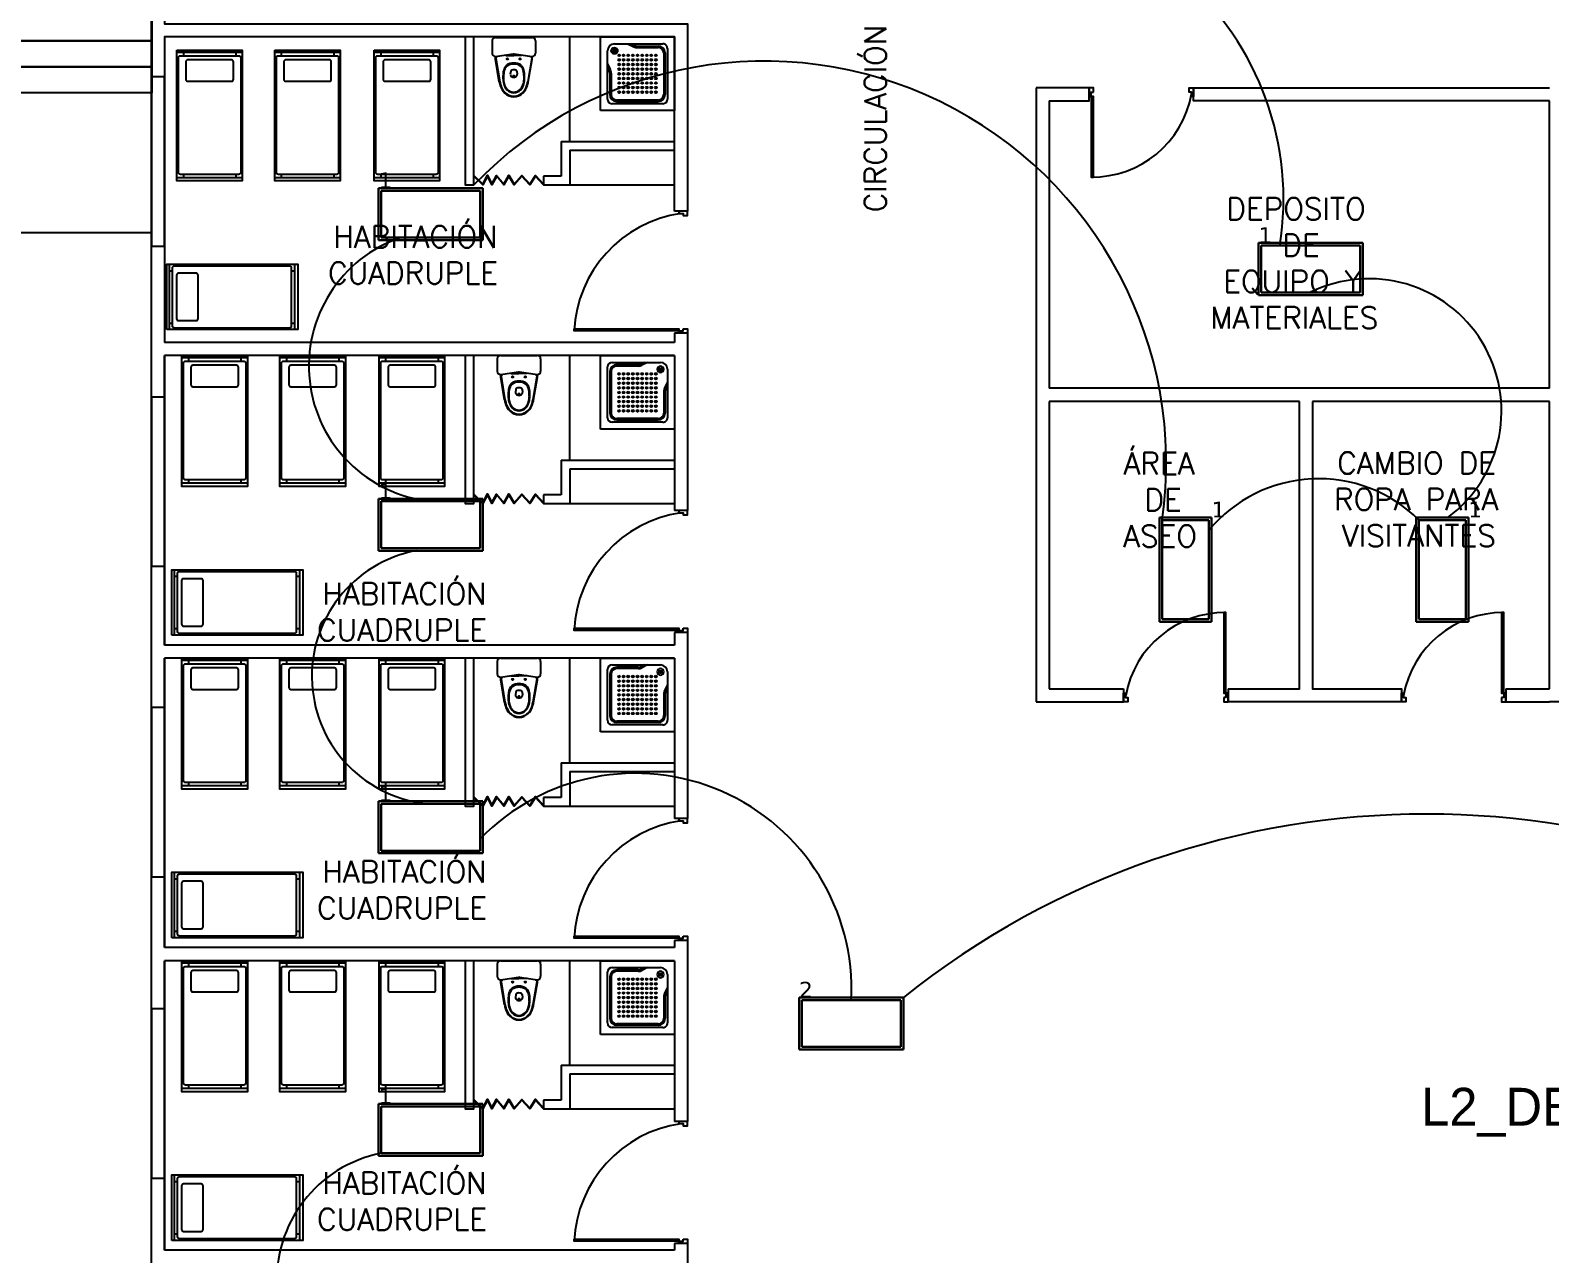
# Model space of a CAD drawing. Header units: metres. Extents: x -24 to 527, y -154 to 95.
# Drawn here: x -1.39 to 16.04, y 31.71 to 45.76 of the extents above; entities that cross this region are included whole.
import ezdxf

# ---------------------------------------------------------------- set-up
doc = ezdxf.new("R2010")
doc.units = ezdxf.units.M
doc.header["$MEASUREMENT"] = 0
for name, color, linetype in [('AN-TEXTO', 3, 'Continuous'), ('AR-ESCALERAS', 1, 'Continuous'), ('AR-MOBILIRIO', 1, 'Continuous'), ('AR-MUROS', 6, 'Continuous'), ('AR-PUERTAS', 2, 'Continuous'), ('AR-VENTANAS', 2, 'Continuous'), ('S.H.', 2, 'Continuous')]:
    doc.layers.add(name, color=color, linetype=linetype)
doc.layers.add('EQUIPO', color=1, linetype='Continuous', lineweight=0)
doc.styles.add('REGULAR-2.5', font='romans.shx', dxfattribs={"height": 2.5})
doc.styles.add('TableTextStyle', font='')
doc.styles.get('TableTextStyle').set_extended_font_data('VERDANA.TTF')

# ---------------------------------------------------------------- blocks, each defined once
blk = doc.blocks.new('AR-PUERTA 1.2')
at = {"layer": 'AR-PUERTAS', "linetype": 'Continuous'}
for points in [[(1.154, 0.058), (1.154, 0.983), (1.129, 0.983), (1.129, 0.058)], [(0.004, 0.058), (0.004, 0.008), (0.029, 0.008), (0.029, -0.042), (-0.021, -0.042), (-0.021, 0.058)], [(1.129, 0.008), (1.129, -0.042), (1.179, -0.042), (1.179, 0.058), (1.154, 0.058), (1.154, 0.008)]]:
    blk.add_lwpolyline(points, close=True, dxfattribs=at)
blk.add_arc((1.141, -0.171), 1.154, 89.3332, 169.7918, dxfattribs=at)
blk = doc.blocks.new('31643339')
at = {"layer": 'AR-MOBILIRIO'}
for p, q in [((0.038, 0.5), (0.038, -0.5)), ((1.95, 0.5), (1.95, -0.5)), ((0.038, 0.4), (0.087, 0.4)), ((1.9, 0.4), (1.95, 0.4)), ((0.038, -0.4), (0.087, -0.4)), ((1.9, -0.4), (1.95, -0.4))]:
    blk.add_line(p, q, dxfattribs=at)
blk.add_lwpolyline([(0, -0.5), (0, 0.5), (2, 0.5), (2, -0.5)], close=True, dxfattribs=at)
for points in [[(1.87, 0.475, -0.414214), (1.9, 0.445), (1.9, -0.445, -0.414214), (1.87, -0.475), (0.117, -0.475, -0.414214), (0.087, -0.445), (0.087, 0.445, -0.414214), (0.117, 0.475)], [(0.15, -0.332, 0.414214), (0.18, -0.362), (0.447, -0.362, 0.414214), (0.477, -0.332), (0.477, 0.333, 0.414214), (0.447, 0.363), (0.18, 0.363, 0.414214), (0.15, 0.333)]]:
    blk.add_lwpolyline(points, format="xyb", close=True, dxfattribs=at)
blk = doc.blocks.new('AR-PUERTA 2')
at = {"layer": 'AR-PUERTAS', "linetype": 'Continuous'}
for points in [[(-1.354, -0.058), (-1.354, -0.008), (-1.329, -0.008), (-1.329, 0.042), (-1.379, 0.042), (-1.379, -0.058)], [(-0.029, -0.008), (-0.029, 0.042), (0.021, 0.042), (0.021, -0.058), (-0.004, -0.058), (-0.004, -0.008)], [(-0.004, -0.058), (-0.004, -1.258), (-0.029, -1.258), (-0.029, -0.058)]]:
    blk.add_lwpolyline(points, close=True, dxfattribs=at)
blk.add_arc((0.061, 0.169), 1.428, 188.1236, 267.3924, dxfattribs=at)
blk = doc.blocks.new('AR-PUERTA ACORDION')
at = {"layer": 'AR-PUERTAS'}
blk.add_lwpolyline([(-0.386, 0.049), (-0.288, -0.046), (-0.235, 0.057), (-0.185, -0.044), (-0.129, 0.054), (-0.046, -0.045), (0.01, 0.056), (0.073, -0.046), (0.158, 0.053), (0.252, -0.046), (0.317, 0.054), (0.41, -0.047), (0.41, -0.054), (0.318, 0.046), (0.253, -0.054), (0.158, 0.046), (0.072, -0.054), (0.01, 0.046), (-0.045, -0.054), (-0.128, 0.046), (-0.185, -0.054), (-0.235, 0.046), (-0.287, -0.054), (-0.39, 0.046)], close=True, dxfattribs=at)
blk = doc.blocks.new('A$C05366594')
at = {"layer": 'AR-MOBILIRIO', "linetype": 'Continuous'}
for p, q in [((0, 0), (0, 0.72)), ((0, 0.72), (0.72, 0.72)), ((0.068, 0.113), (0.068, 0.608)), ((0.113, 0.653), (0.585, 0.653)), ((0.367, 0.63), (0.158, 0.63)), ((0.428, 0.653), (0.397, 0.637)), ((0.72, 0.72), (0.72, 0)), ((0.09, 0.563), (0.09, 0.158)), ((0.653, 0.585), (0.653, 0.113)), ((0.63, 0.367), (0.63, 0.158)), ((0.653, 0.428), (0.637, 0.397)), ((0.72, 0), (0, 0)), ((0.608, 0.068), (0.113, 0.068)), ((0.563, 0.09), (0.158, 0.09))]:
    blk.add_line(p, q, dxfattribs=at)
at = {"layer": 'AR-MOBILIRIO', "color": 250}
for p, q in [((0.367, 0.617), (0.158, 0.617)), ((0.458, 0.653), (0.403, 0.625)), ((0.104, 0.563), (0.104, 0.158)), ((0.653, 0.458), (0.625, 0.403)), ((0.617, 0.367), (0.617, 0.158)), ((0.563, 0.104), (0.158, 0.104))]:
    blk.add_line(p, q, dxfattribs=at)
at = {"layer": 'AR-MOBILIRIO', "linetype": 'Continuous'}
for centre, major_axis, start_param, end_param in [((0.113, 0.608), (0.0318, 0.0318), 0.785398, 2.356194), ((0.158, 0.563), (0.0477, 0.0477), 0.785398, 2.356194), ((0.367, 0.698), (0.0477, 0.0477), 3.926991, 4.390638), ((0.585, 0.585), (0.0477, 0.0477), 5.497787, 7.068583), ((0.698, 0.367), (-0.0477, 0.0477), 0.321751, 0.785398), ((0.158, 0.158), (-0.0477, 0.0477), 0.785398, 2.356194), ((0.158, 0.158), (-0.0477, 0.0477), 0.785398, 2.356194), ((0.563, 0.158), (0.0477, 0.0477), 3.926991, 5.497787), ((0.113, 0.113), (-0.0318, 0.0318), 0.785398, 2.356194), ((0.608, 0.113), (-0.0318, 0.0318), 2.356194, 3.926991)]:
    blk.add_ellipse(centre, major_axis=major_axis, ratio=1, start_param=start_param, end_param=end_param, dxfattribs=at)
at = {"layer": 'AR-MOBILIRIO', "color": 250}
for centre, major_axis, start_param, end_param in [((0.158, 0.563), (-0.0382, 0.0382), -0.785398, 0.785398), ((0.367, 0.698), (0.0573, 0.0573), 3.926991, 4.390638), ((0.585, 0.585), (0.0223, 0.0223), 0.785398, 7.068583), ((0.585, 0.585), (-0.00955, 0.00955), -0.785398, 5.497787), ((0.581, 0.592), (0.00286, 0.00286), 0.785398, 7.068583), ((0.589, 0.592), (0.00286, 0.00286), 0.785398, 7.068583), ((0.18, 0.54), (-0.00636, 0.00636), -0.785398, 5.497787), ((0.18, 0.495), (-0.00636, 0.00636), -0.785398, 5.497787), ((0.18, 0.45), (-0.00636, 0.00636), -0.785398, 5.497787), ((0.225, 0.54), (0.00636, 0.00636), 0.785398, 7.068583), ((0.225, 0.495), (0.00636, 0.00636), 0.785398, 7.068583), ((0.225, 0.45), (0.00636, 0.00636), 0.785398, 7.068583), ((0.27, 0.54), (0.00636, 0.00636), 0.785398, 7.068583), ((0.27, 0.495), (0.00636, 0.00636), 0.785398, 7.068583), ((0.27, 0.45), (0.00636, 0.00636), 0.785398, 7.068583), ((0.315, 0.54), (-0.00636, 0.00636), -0.785398, 5.497787), ((0.315, 0.495), (-0.00636, 0.00636), -0.785398, 5.497787), ((0.315, 0.45), (-0.00636, 0.00636), -0.785398, 5.497787), ((0.36, 0.54), (-0.00636, 0.00636), -0.785398, 5.497787), ((0.36, 0.495), (-0.00636, 0.00636), -0.785398, 5.497787), ((0.36, 0.45), (-0.00636, 0.00636), -0.785398, 5.497787), ((0.405, 0.54), (-0.00636, 0.00636), -0.785398, 5.497787), ((0.405, 0.495), (-0.00636, 0.00636), -0.785398, 5.497787), ((0.405, 0.45), (-0.00636, 0.00636), -0.785398, 5.497787), ((0.45, 0.54), (0.00636, 0.00636), 0.785398, 7.068583), ((0.45, 0.495), (0.00636, 0.00636), 0.785398, 7.068583), ((0.45, 0.45), (0.00636, 0.00636), 0.785398, 7.068583), ((0.495, 0.54), (0.00636, 0.00636), 0.785398, 7.068583), ((0.495, 0.495), (0.00636, 0.00636), 0.785398, 7.068583), ((0.495, 0.45), (0.00636, 0.00636), 0.785398, 7.068583), ((0.54, 0.54), (-0.00636, 0.00636), -0.785398, 5.497787), ((0.54, 0.495), (-0.00636, 0.00636), -0.785398, 5.497787), ((0.54, 0.45), (-0.00636, 0.00636), -0.785398, 5.497787), ((0.576, 0.585), (0.00286, 0.00286), 0.785398, 7.068583), ((0.581, 0.578), (0.00286, 0.00286), 0.785398, 7.068583), ((0.589, 0.578), (0.00286, 0.00286), 0.785398, 7.068583), ((0.594, 0.585), (0.00286, 0.00286), 0.785398, 7.068583), ((0.18, 0.405), (-0.00636, 0.00636), -0.785398, 5.497787), ((0.18, 0.36), (-0.00636, 0.00636), -0.785398, 5.497787), ((0.18, 0.315), (-0.00636, 0.00636), -0.785398, 5.497787), ((0.225, 0.405), (0.00636, 0.00636), 0.785398, 7.068583), ((0.225, 0.36), (0.00636, 0.00636), 0.785398, 7.068583), ((0.225, 0.315), (0.00636, 0.00636), 0.785398, 7.068583), ((0.27, 0.405), (0.00636, 0.00636), 0.785398, 7.068583), ((0.27, 0.36), (0.00636, 0.00636), 0.785398, 7.068583), ((0.27, 0.315), (0.00636, 0.00636), 0.785398, 7.068583), ((0.315, 0.36), (-0.00636, 0.00636), -0.785398, 5.497787), ((0.315, 0.315), (-0.00636, 0.00636), -0.785398, 5.497787), ((0.315, 0.405), (-0.00636, 0.00636), -0.785398, 5.497787), ((0.36, 0.405), (-0.00636, 0.00636), -0.785398, 5.497787), ((0.36, 0.36), (-0.00636, 0.00636), -0.785398, 5.497787), ((0.36, 0.315), (-0.00636, 0.00636), -0.785398, 5.497787), ((0.405, 0.405), (-0.00636, 0.00636), -0.785398, 5.497787), ((0.405, 0.36), (-0.00636, 0.00636), -0.785398, 5.497787), ((0.405, 0.315), (-0.00636, 0.00636), -0.785398, 5.497787), ((0.45, 0.405), (0.00636, 0.00636), 0.785398, 7.068583), ((0.45, 0.36), (0.00636, 0.00636), 0.785398, 7.068583), ((0.45, 0.315), (0.00636, 0.00636), 0.785398, 7.068583), ((0.495, 0.405), (0.00636, 0.00636), 0.785398, 7.068583), ((0.495, 0.36), (0.00636, 0.00636), 0.785398, 7.068583), ((0.495, 0.315), (0.00636, 0.00636), 0.785398, 7.068583), ((0.54, 0.36), (-0.00636, 0.00636), -0.785398, 5.497787), ((0.54, 0.315), (-0.00636, 0.00636), -0.785398, 5.497787), ((0.54, 0.405), (-0.00636, 0.00636), -0.785398, 5.497787), ((0.698, 0.367), (-0.0573, 0.0573), 0.321751, 0.785398), ((0.158, 0.158), (-0.0382, 0.0382), 0.785398, 2.356194), ((0.158, 0.158), (0.0382, 0.0382), 2.356194, 3.926991), ((0.18, 0.27), (-0.00636, 0.00636), -0.785398, 5.497787), ((0.18, 0.225), (-0.00636, 0.00636), -0.785398, 5.497787), ((0.18, 0.18), (-0.00636, 0.00636), -0.785398, 5.497787), ((0.225, 0.27), (0.00636, 0.00636), 0.785398, 7.068583), ((0.225, 0.225), (0.00636, 0.00636), 0.785398, 7.068583), ((0.225, 0.18), (0.00636, 0.00636), 0.785398, 7.068583), ((0.27, 0.27), (0.00636, 0.00636), 0.785398, 7.068583), ((0.27, 0.225), (0.00636, 0.00636), 0.785398, 7.068583), ((0.27, 0.18), (0.00636, 0.00636), 0.785398, 7.068583), ((0.315, 0.27), (-0.00636, 0.00636), -0.785398, 5.497787), ((0.315, 0.225), (-0.00636, 0.00636), -0.785398, 5.497787), ((0.315, 0.18), (-0.00636, 0.00636), -0.785398, 5.497787), ((0.36, 0.27), (-0.00636, 0.00636), -0.785398, 5.497787), ((0.36, 0.225), (-0.00636, 0.00636), -0.785398, 5.497787), ((0.36, 0.18), (-0.00636, 0.00636), -0.785398, 5.497787), ((0.405, 0.27), (-0.00636, 0.00636), -0.785398, 5.497787), ((0.405, 0.225), (-0.00636, 0.00636), -0.785398, 5.497787), ((0.405, 0.18), (-0.00636, 0.00636), -0.785398, 5.497787), ((0.45, 0.27), (0.00636, 0.00636), 0.785398, 7.068583), ((0.45, 0.225), (0.00636, 0.00636), 0.785398, 7.068583), ((0.45, 0.18), (0.00636, 0.00636), 0.785398, 7.068583), ((0.495, 0.27), (0.00636, 0.00636), 0.785398, 7.068583), ((0.495, 0.225), (0.00636, 0.00636), 0.785398, 7.068583), ((0.495, 0.18), (0.00636, 0.00636), 0.785398, 7.068583), ((0.54, 0.27), (-0.00636, 0.00636), -0.785398, 5.497787), ((0.54, 0.225), (-0.00636, 0.00636), -0.785398, 5.497787), ((0.54, 0.18), (-0.00636, 0.00636), -0.785398, 5.497787), ((0.563, 0.158), (0.0382, 0.0382), 3.926991, 5.497787)]:
    blk.add_ellipse(centre, major_axis=major_axis, ratio=1, start_param=start_param, end_param=end_param, dxfattribs=at)
blk = doc.blocks.new('1p-toppiece')
at = {"layer": 'AR-MOBILIRIO'}
for p, q in [((-0.532, 0.174), (-0.265, 0.22)), ((-0.232, 0.219), (-0.531, 0.169)), ((-0.232, 0.22), (-0.232, 0.195)), ((-0.205, 0.008), (-0.232, 0.195)), ((-0.047, 0.26), (-0.192, 0.26)), ((-0.007, 0.22), (-0.007, -0.214)), ((-0.485, 0.003), (-0.485, 0.003)), ((-0.485, 0.003), (-0.485, 0.003)), ((-0.485, 0.003), (-0.485, 0.003)), ((-0.485, 0.003), (-0.485, 0.003)), ((-0.485, 0.003), (-0.485, 0.003)), ((-0.485, 0.003), (-0.485, 0.003)), ((-0.485, 0.003), (-0.485, 0.003)), ((-0.485, 0.003), (-0.485, 0.003)), ((-0.406, 0.039), (-0.443, 0.044)), ((-0.218, 0.098), (-0.218, 0.003)), ((-0.218, -0.093), (-0.218, 0.003)), ((-0.532, -0.169), (-0.265, -0.215)), ((-0.232, -0.214), (-0.531, -0.163)), ((-0.406, -0.034), (-0.443, -0.039)), ((-0.232, -0.189), (-0.205, -0.003)), ((-0.232, -0.189), (-0.232, -0.214)), ((-0.047, -0.254), (-0.192, -0.254))]:
    blk.add_line(p, q, dxfattribs=at)
blk.add_lwpolyline([(-0.467, -0.009, 0.139005), (-0.464, -0.009, 0.107089), (-0.461, -0.006, 0.080212), (-0.46, -0.002, 0.06796), (-0.459, 0.003, 0.06796), (-0.46, 0.007, 0.080212), (-0.461, 0.011, 0.107089), (-0.464, 0.014, 0.139005), (-0.467, 0.015, 0.139005), (-0.47, 0.014, 0.107089), (-0.473, 0.011, 0.080212), (-0.474, 0.007, 0.06796), (-0.475, 0.003, 0.06796), (-0.474, -0.002, 0.080212), (-0.473, -0.006, 0.107089), (-0.47, -0.009, 0.139005)], format="xyb", close=True, dxfattribs=at)
for centre in [(-0.26, 0.078), (-0.26, -0.072)]:
    blk.add_circle(centre, 0.008, dxfattribs=at)
for centre, radius, start, end in [((-0.24, 0.073), 0.15, 87.0389, 99.7929), ((-0.192, 0.22), 0.04, 90, 180), ((-0.047, 0.22), 0.04, 0, 90), ((-0.545, -0.004), 0.165, 137.5273, 177.8064), ((-0.545, 0.009), 0.165, 182.1936, 222.4727), ((-0.545, -0.004), 0.159, 137.1746, 177.7477), ((-0.545, 0.009), 0.159, 182.2523, 222.8254), ((-0.518, -0.034), 0.206, 106.927, 136.493), ((-0.541, -0.003), 0.122, 134.1142, 177.24), ((-0.541, 0.008), 0.122, 182.76, 225.8858), ((-0.518, -0.034), 0.2, 106.5054, 136.1127), ((-0.541, -0.003), 0.115, 133.4423, 177.1285), ((-0.541, 0.008), 0.115, 182.8715, 226.5577), ((-0.519, -0.031), 0.157, 102.7254, 132.8308), ((-0.52, -0.03), 0.15, 101.8667, 132.1155), ((-0.482, -0.117), 0.296, 99.7929, 108.8085), ((-0.482, -0.12), 0.292, 99.5848, 108.4322), ((-0.482, -0.148), 0.279, 90.6669, 104.9929), ((-0.482, -0.156), 0.281, 90.6819, 104.1933), ((-0.474, -0.297), 0.428, 81.7587, 91.4179), ((-0.488, -0.362), 0.487, 81.705, 89.6761), ((-0.434, 0.003), 0.0456, 126.1832, 180), ((-0.434, 0.003), 0.0456, 180, 233.8168), ((-0.447, 0.019), 0.025, 82.2348, 126.1832), ((-0.434, -0.002), 0.123, 44.007, 82.2929), ((-0.431, -0.004), 0.132, 44.3018, 82.295), ((-0.408, 0.024), 0.015, 13.7696, 82.2348), ((-0.495, 0.003), 0.105, 0, 13.7696), ((-0.495, 0.003), 0.105, 346.2304, 0), ((-0.46, 0.006), 0.138, 358.6352, 34.0042), ((-0.46, -0.001), 0.138, 325.9958, 1.3648), ((-0.441, 0.008), 0.132, 357.4666, 37.446), ((-0.441, -0.003), 0.132, 322.554, 2.5334), ((-0.244, 0.003), 0.04, 351.6776, 8.3142), ((-0.518, 0.039), 0.206, 223.507, 253.073), ((-0.518, 0.039), 0.2, 223.8873, 253.4946), ((-0.519, 0.036), 0.157, 227.1692, 257.2746), ((-0.52, 0.036), 0.15, 227.8845, 258.1333), ((-0.482, 0.122), 0.296, 251.1915, 260.2071), ((-0.482, 0.125), 0.292, 251.5678, 260.4152), ((-0.482, 0.153), 0.279, 255.0071, 269.3331), ((-0.482, 0.161), 0.281, 255.8067, 269.3181), ((-0.488, 0.368), 0.487, 270.3239, 278.295), ((-0.474, 0.302), 0.428, 268.5821, 278.2413), ((-0.447, -0.014), 0.025, 233.8168, 277.7652), ((-0.434, 0.007), 0.123, 277.7071, 315.993), ((-0.431, 0.009), 0.132, 277.705, 315.6982), ((-0.408, -0.019), 0.015, 277.7652, 346.2304), ((-0.24, -0.067), 0.15, 260.2071, 272.966), ((-0.192, -0.214), 0.04, 180, 270), ((-0.047, -0.214), 0.04, 270, 360)]:
    blk.add_arc(centre, radius, start, end, dxfattribs=at)
blk = doc.blocks.new('AR-ESCALERAS 1 PISO')
at = {"layer": 'AR-ESCALERAS'}
blk.add_lwpolyline([(-2.25, 0.8), (-3.85, 0.8), (-3.85, -0.8), (-2.25, -0.8), (-2.25, 0.8)], dxfattribs=at)
for points in [[(-2.25, 0.8), (-1.95, 0.8), (-1.95, -0.8), (-2.25, -0.8)], [(-1.95, 0.8), (-1.65, 0.8), (-1.65, -0.8), (-1.95, -0.8)], [(-1.65, 0.8), (-1.35, 0.8), (-1.35, -0.8), (-1.65, -0.8)], [(-1.35, 0.8), (-1.05, 0.8), (-1.05, -0.8), (-1.35, -0.8)], [(-1.05, 0.8), (-0.75, 0.8), (-0.75, -0.8), (-1.05, -0.8)], [(-0.75, 0.8), (-0.45, 0.8), (-0.45, -0.8), (-0.75, -0.8)], [(-0.45, 0.8), (-0.15, 0.8), (-0.15, -0.8), (-0.45, -0.8)], [(-0.15, 0.8), (0.15, 0.8), (0.15, -0.8), (-0.15, -0.8)], [(-2.25, -0.8), (-2.25, -1.1), (-3.85, -1.1), (-3.85, -0.8)], [(-0.15, -0.8), (-0.45, -0.8), (-0.45, -0.8), (-0.15, -0.8)], [(-2.25, -1.1), (-2.25, -1.4), (-3.85, -1.4), (-3.85, -1.1)], [(-2.25, -1.4), (-2.25, -1.7), (-3.85, -1.7), (-3.85, -1.4)], [(-2.25, -1.7), (-2.25, -2), (-3.85, -2), (-3.85, -1.7)], [(-2.25, -2), (-2.25, -2.3), (-3.85, -2.3), (-3.85, -2)]]:
    blk.add_lwpolyline(points, close=True, dxfattribs=at)
blk = doc.blocks.new('AR-ESCALERA DE EMERGENCIA')
at = {"layer": 'AR-ESCALERAS'}
for points in [[(3.2, 6.3), (4.797, 6.3), (4.797, 6.9), (4.797, 7.9), (3.2, 7.9)], [(0.8, 4.8), (-0.8, 4.8), (-0.8, 3.2), (0.8, 3.2), (0.8, 4.8)], [(4.8, 4.8), (3.2, 4.8), (3.2, 3.2), (4.8, 3.2), (4.8, 4.8)], [(0.8, 0.8), (-0.8, 0.8), (-0.8, -0.8), (0.8, -0.8), (0.8, 0.8)], [(4.8, 0.8), (3.2, 0.8), (3.2, -0.8), (4.8, -0.8), (4.8, 0.8)]]:
    blk.add_lwpolyline(points, dxfattribs=at)
for points in [[(0.8, 4.8), (1.1, 4.8), (1.1, 3.2), (0.8, 3.2)], [(1.1, 4.8), (1.4, 4.8), (1.4, 3.2), (1.1, 3.2)], [(1.4, 4.8), (1.7, 4.8), (1.7, 3.2), (1.4, 3.2)], [(1.7, 4.8), (2, 4.8), (2, 3.2), (1.7, 3.2)], [(2, 4.8), (2.3, 4.8), (2.3, 3.2), (2, 3.2)], [(2.3, 4.8), (2.6, 4.8), (2.6, 3.2), (2.3, 3.2)], [(2.6, 4.8), (2.9, 4.8), (2.9, 3.2), (2.6, 3.2)], [(2.9, 4.8), (3.2, 4.8), (3.2, 3.2), (2.9, 3.2)], [(2.9, 3.2), (2.6, 3.2), (2.6, 3.2), (2.9, 3.2)], [(4.8, 3.2), (4.8, 2.9), (3.2, 2.9), (3.2, 3.2)], [(4.8, 2.9), (4.8, 2.6), (3.2, 2.6), (3.2, 2.9)], [(4.8, 2.6), (4.8, 2.3), (3.2, 2.3), (3.2, 2.6)], [(4.8, 2.3), (4.8, 2), (3.2, 2), (3.2, 2.3)], [(4.8, 2), (4.8, 1.7), (3.2, 1.7), (3.2, 2)], [(4.8, 1.7), (4.8, 1.4), (3.2, 1.4), (3.2, 1.7)], [(4.8, 1.4), (4.8, 1.1), (3.2, 1.1), (3.2, 1.4)], [(4.8, 1.1), (4.8, 0.8), (3.2, 0.8), (3.2, 1.1)], [(0.8, 0.8), (1.1, 0.8), (1.1, -0.8), (0.8, -0.8)], [(1.1, 0.8), (1.4, 0.8), (1.4, -0.8), (1.1, -0.8)], [(1.4, 0.8), (1.7, 0.8), (1.7, -0.8), (1.4, -0.8)], [(1.7, 0.8), (2, 0.8), (2, -0.8), (1.7, -0.8)], [(2, 0.8), (2.3, 0.8), (2.3, -0.8), (2, -0.8)], [(2.3, 0.8), (2.6, 0.8), (2.6, -0.8), (2.3, -0.8)], [(2.6, 0.8), (2.9, 0.8), (2.9, -0.8), (2.6, -0.8)], [(2.9, 0.8), (3.2, 0.8), (3.2, -0.8), (2.9, -0.8)], [(0.8, -0.8), (0.8, -1.1), (-0.8, -1.1), (-0.8, -0.8)], [(2.9, -0.8), (2.6, -0.8), (2.6, -0.8), (2.9, -0.8)], [(0.8, -1.1), (0.8, -1.4), (-0.8, -1.4), (-0.8, -1.1)], [(0.8, -1.4), (0.8, -1.7), (-0.8, -1.7), (-0.8, -1.4)], [(0.8, -1.7), (0.8, -2), (-0.8, -2), (-0.8, -1.7)], [(0.8, -2), (0.8, -2.3), (-0.8, -2.3), (-0.8, -2)], [(0.8, -2.3), (0.8, -2.6), (-0.8, -2.6), (-0.8, -2.3)], [(0.8, -2.6), (0.8, -2.9), (-0.8, -2.9), (-0.8, -2.6)]]:
    blk.add_lwpolyline(points, close=True, dxfattribs=at)
at = {"layer": 'AR-MUROS'}
blk.add_blockref('AR-ESCALERAS 1 PISO', (3.05, 7.1), dxfattribs=at)

msp = doc.modelspace()

# ---------------------------------------------------------------- linework, layer by layer
at = {"layer": 'AR-MUROS'}
for p, q in [((10.15, 45.097), (10.15, 38.047)), ((10.3, 44.947), (10.3, 41.647)), ((4.7, 44.48), (6, 44.48)), ((0.15, 44.337), (0.15, 42.174)), ((4.8, 44.38), (6, 44.38)), ((4.7, 44.081), (4.5, 44.081)), ((4.5, 44.081), (4.5, 43.981)), ((4.5, 43.981), (4.8, 43.981)), ((4.8, 43.981), (6, 43.981)), ((6, 42.28), (6, 42.174)), ((6.15, 42.28), (6.15, 42.024)), ((6, 42.174), (0.15, 42.174)), ((6, 42.024), (0.15, 42.024)), ((6, 42.024), (6, 40.244)), ((6.15, 42.024), (6.15, 40.244)), ((10.3, 41.497), (10.3, 38.197)), ((4.7, 40.824), (6, 40.824)), ((4.8, 40.724), (6, 40.724)), ((4.7, 40.425), (4.5, 40.425)), ((4.5, 40.425), (4.5, 40.325)), ((4.5, 40.325), (4.8, 40.325)), ((4.8, 40.325), (6, 40.325)), ((6, 38.7), (0.15, 38.7)), ((6, 38.844), (6, 38.7)), ((6.15, 38.844), (6.15, 38.55)), ((6, 38.55), (0.15, 38.55)), ((6, 38.55), (6, 36.709)), ((6.15, 38.55), (6.15, 36.709)), ((4.7, 37.35), (6, 37.35)), ((4.8, 37.25), (6, 37.25)), ((4.7, 36.951), (4.5, 36.951)), ((4.5, 36.951), (4.5, 36.851)), ((4.5, 36.851), (4.8, 36.851)), ((4.8, 36.851), (6, 36.851)), ((6, 35.227), (0.15, 35.227)), ((6, 35.309), (6, 35.227)), ((6.15, 35.309), (6.15, 35.077)), ((6, 35.077), (0.15, 35.077)), ((6, 35.077), (6, 33.232)), ((6.15, 35.077), (6.15, 33.232)), ((4.7, 33.877), (6, 33.877)), ((4.8, 33.777), (6, 33.777)), ((4.7, 33.478), (4.5, 33.478)), ((4.5, 33.478), (4.5, 33.378)), ((4.5, 33.378), (4.8, 33.378)), ((4.8, 33.378), (6, 33.378)), ((6, 31.754), (0.15, 31.754)), ((6, 31.832), (6, 31.754)), ((6.15, 31.832), (6.15, 31.604))]:
    msp.add_line(p, q, dxfattribs=at)
for points in [[(0.15, 46.087), (0.15, 45.83), (6.15, 45.83), (6.15, 45.68), (6.15, 43.68)], [(0.15, 16.5), (0.15, 17.711), (0.15, 16.5), (0, 16.5), (0, 45.937)], [(6, 43.68), (6, 45.68), (0.15, 45.68), (0.15, 42.174)], [(3.6, 45.68), (3.6, 43.981), (3.7, 43.981), (3.7, 45.68)], [(4.8, 44.48), (4.8, 45.68)], [(10.3, 44.947), (10.758, 44.947), (10.758, 45.097), (10.15, 45.097)], [(16.042, 44.947), (11.958, 44.947), (11.958, 45.097), (16.042, 45.097)], [(16.042, 41.647), (16.042, 44.947)], [(4.7, 44.48), (4.7, 44.081)], [(4.8, 44.38), (4.8, 43.981)], [(6.15, 43.68), (6, 43.68)], [(6.15, 42.28), (6, 42.28)], [(0.15, 38.7), (0.15, 42.024)], [(0.15, 42.024), (0.15, 38.7)], [(3.6, 42.024), (3.6, 40.325), (3.7, 40.325), (3.7, 42.024)], [(4.8, 40.824), (4.8, 42.024)], [(16.042, 41.647), (10.3, 41.647)], [(13.171, 41.497), (10.3, 41.497)], [(12.353, 38.197), (13.171, 38.197), (13.171, 41.497)], [(13.321, 41.497), (13.321, 38.197), (14.341, 38.197), (14.341, 38.047), (12.353, 38.047)], [(16.042, 41.497), (13.321, 41.497)], [(16.042, 38.197), (16.042, 41.497)], [(4.7, 40.824), (4.7, 40.425)], [(4.8, 40.724), (4.8, 40.325)], [(6.15, 40.244), (6, 40.244)], [(6.15, 38.844), (6, 38.844)], [(0.15, 35.227), (0.15, 38.55)], [(0.15, 38.55), (0.15, 35.227)], [(3.6, 38.55), (3.6, 36.851), (3.7, 36.851), (3.7, 38.55)], [(4.8, 37.35), (4.8, 38.55)], [(10.3, 38.197), (11.153, 38.197)], [(11.153, 38.197), (11.153, 38.047)], [(12.353, 38.197), (12.353, 38.047)], [(15.541, 38.197), (16.042, 38.197)], [(15.541, 38.197), (15.541, 38.047), (16.042, 38.047)], [(10.15, 38.047), (11.153, 38.047)], [(19.426, 38.047), (16.042, 38.047)], [(4.7, 37.35), (4.7, 36.951)], [(4.8, 37.25), (4.8, 36.851)], [(6.15, 36.709), (6, 36.709)], [(6.15, 35.309), (6, 35.309)], [(0.15, 31.754), (0.15, 35.077)], [(0.15, 35.077), (0.15, 31.754)], [(3.6, 35.077), (3.6, 33.378), (3.7, 33.378), (3.7, 35.077)], [(4.8, 33.877), (4.8, 35.077)], [(4.7, 33.877), (4.7, 33.478)], [(4.8, 33.777), (4.8, 33.378)], [(6.15, 33.232), (6, 33.232)], [(6.15, 31.832), (6, 31.832)]]:
    msp.add_lwpolyline(points, dxfattribs=at)
at = {"layer": 'AR-PUERTAS'}
msp.add_circle((16.426, 29.146), 40.081, dxfattribs=at)
for centre, radius, start, end in [((9.606, 43.816), 3.383, 350.9754, 106.7993), ((7.031, 40.79), 4.613, 351.8429, 136.2212), ((3.365, 41.902), 1.559, 108.7273, 264.0828), ((13.971, 41.386), 1.519, 306.5192, 116.1948), ((13.392, 38.973), 1.636, 45.2918, 140.2847), ((3.309, 38.341), 1.468, 100.658, 265.9242), ((5.552, 34.747), 2.481, 357.1811, 135.7927), ((14.629, 27.154), 9.606, 51.3346, 128.6654), ((2.921, 31.411), 1.483, 101.0543, 266.878)]:
    msp.add_arc(centre, radius, start, end, dxfattribs=at)
at = {"layer": 'AR-VENTANAS'}
for points in [[(0.15, 45.221), (0, 45.221), (0, 43.278), (0.15, 43.278)], [(0.15, 41.547), (0, 41.547), (0, 39.604), (0.15, 39.604)], [(0.15, 37.983), (0, 37.983), (0, 36.041), (0.15, 36.041)], [(0.15, 34.524), (0, 34.524), (0, 32.581), (0.15, 32.581)]]:
    msp.add_lwpolyline(points, close=True, dxfattribs=at)
at = {"layer": 'Defpoints'}
for points in [[(3.803, 43.945, 0), (2.606, 43.945, 0)], [(2.606, 43.945, 0), (2.606, 43.945, 0)], [(2.606, 43.945, 0), (3.803, 43.945, 0)], [(2.606, 43.945, 0), (2.606, 43.348, 0)], [(2.606, 43.348, 0), (2.606, 43.945, 0)], [(2.606, 43.945, 0), (2.606, 43.945, 0)], [(2.606, 43.348, 0), (2.606, 43.945, 0)], [(2.606, 43.945, 0), (3.803, 43.945, 0)], [(2.606, 43.945, 0), (2.606, 43.348, 0)], [(3.803, 43.945, 0), (2.606, 43.945, 0)], [(3.803, 43.945, 0), (3.803, 43.945, 0)], [(3.803, 43.348, 0), (3.803, 43.945, 0)], [(3.803, 43.945, 0), (3.803, 43.945, 0)], [(3.803, 43.945, 0), (3.803, 43.348, 0)], [(3.803, 43.945, 0), (3.803, 43.348, 0)], [(3.803, 43.348, 0), (3.803, 43.945, 0)], [(3.773, 43.915, 0), (2.636, 43.915, 0)], [(2.636, 43.915, 0), (2.636, 43.378, 0)], [(2.636, 43.915, 0), (3.773, 43.915, 0)], [(2.636, 43.378, 0), (2.636, 43.915, 0)], [(3.773, 43.378, 0), (3.773, 43.915, 0)], [(3.773, 43.915, 0), (3.773, 43.378, 0)], [(2.606, 43.348, 0), (2.606, 43.348, 0)], [(2.606, 43.348, 0), (3.803, 43.348, 0)], [(3.803, 43.348, 0), (2.606, 43.348, 0)], [(2.606, 43.348, 0), (2.606, 43.348, 0)], [(3.803, 43.348, 0), (2.606, 43.348, 0)], [(2.606, 43.348, 0), (3.803, 43.348, 0)], [(2.636, 43.378, 0), (3.773, 43.378, 0)], [(3.773, 43.378, 0), (2.636, 43.378, 0)], [(3.803, 43.348, 0), (3.803, 43.348, 0)], [(3.803, 43.348, 0), (3.803, 43.348, 0)], [(13.899, 43.315, 0), (12.702, 43.315, 0)], [(12.702, 43.315, 0), (12.702, 43.315, 0)], [(12.702, 43.315, 0), (13.899, 43.315, 0)], [(12.702, 43.315, 0), (12.702, 42.718, 0)], [(12.702, 42.718, 0), (12.702, 43.315, 0)], [(12.702, 43.315, 0), (12.702, 43.315, 0)], [(12.702, 42.718, 0), (12.702, 43.315, 0)], [(12.702, 43.315, 0), (13.899, 43.315, 0)], [(12.702, 43.315, 0), (12.702, 42.718, 0)], [(13.899, 43.315, 0), (12.702, 43.315, 0)], [(13.869, 43.285, 0), (12.732, 43.285, 0)], [(12.732, 43.285, 0), (12.732, 42.748, 0)], [(12.732, 43.285, 0), (13.869, 43.285, 0)], [(12.732, 42.748, 0), (12.732, 43.285, 0)], [(13.869, 42.748, 0), (13.869, 43.285, 0)], [(13.869, 43.285, 0), (13.869, 42.748, 0)], [(13.899, 43.315, 0), (13.899, 43.315, 0)], [(13.899, 42.718, 0), (13.899, 43.315, 0)], [(13.899, 43.315, 0), (13.899, 43.315, 0)], [(13.899, 43.315, 0), (13.899, 42.718, 0)], [(13.899, 43.315, 0), (13.899, 42.718, 0)], [(13.899, 42.718, 0), (13.899, 43.315, 0)], [(12.702, 42.718, 0), (12.702, 42.718, 0)], [(12.702, 42.718, 0), (13.899, 42.718, 0)], [(13.899, 42.718, 0), (12.702, 42.718, 0)], [(12.702, 42.718, 0), (12.702, 42.718, 0)], [(13.899, 42.718, 0), (12.702, 42.718, 0)], [(12.702, 42.718, 0), (13.899, 42.718, 0)], [(12.732, 42.748, 0), (13.869, 42.748, 0)], [(13.869, 42.748, 0), (12.732, 42.748, 0)], [(13.899, 42.718, 0), (13.899, 42.718, 0)], [(13.899, 42.718, 0), (13.899, 42.718, 0)], [(3.803, 40.38, 0), (2.606, 40.38, 0)], [(2.606, 40.38, 0), (2.606, 40.38, 0)], [(2.606, 40.38, 0), (3.803, 40.38, 0)], [(2.606, 40.38, 0), (2.606, 39.783, 0)], [(2.606, 39.783, 0), (2.606, 40.38, 0)], [(2.606, 40.38, 0), (2.606, 40.38, 0)], [(2.606, 39.783, 0), (2.606, 40.38, 0)], [(2.606, 40.38, 0), (3.803, 40.38, 0)], [(2.606, 40.38, 0), (2.606, 39.783, 0)], [(3.803, 40.38, 0), (2.606, 40.38, 0)], [(3.773, 40.35, 0), (2.636, 40.35, 0)], [(2.636, 40.35, 0), (2.636, 39.813, 0)], [(2.636, 40.35, 0), (3.773, 40.35, 0)], [(2.636, 39.813, 0), (2.636, 40.35, 0)], [(3.773, 39.813, 0), (3.773, 40.35, 0)], [(3.773, 40.35, 0), (3.773, 39.813, 0)], [(3.803, 40.38, 0), (3.803, 40.38, 0)], [(3.803, 39.783, 0), (3.803, 40.38, 0)], [(3.803, 40.38, 0), (3.803, 40.38, 0)], [(3.803, 40.38, 0), (3.803, 39.783, 0)], [(3.803, 40.38, 0), (3.803, 39.783, 0)], [(3.803, 39.783, 0), (3.803, 40.38, 0)], [(12.164, 40.165, 0), (11.567, 40.165, 0)], [(11.567, 40.165, 0), (11.567, 40.165, 0)], [(11.567, 40.165, 0), (12.164, 40.165, 0)], [(11.567, 40.165, 0), (11.567, 38.968, 0)], [(11.567, 38.968, 0), (11.567, 40.165, 0)], [(11.567, 40.165, 0), (11.567, 40.165, 0)], [(11.567, 38.968, 0), (11.567, 40.165, 0)], [(11.567, 40.165, 0), (12.164, 40.165, 0)], [(12.164, 40.165, 0), (11.567, 40.165, 0)], [(11.567, 40.165, 0), (11.567, 38.968, 0)], [(12.134, 40.135, 0), (11.597, 40.135, 0)], [(11.597, 40.135, 0), (11.597, 38.998, 0)], [(11.597, 38.998, 0), (11.597, 40.135, 0)], [(11.597, 40.135, 0), (12.134, 40.135, 0)], [(12.134, 38.998, 0), (12.134, 40.135, 0)], [(12.134, 40.135, 0), (12.134, 38.998, 0)], [(12.164, 38.968, 0), (12.164, 40.165, 0)], [(12.164, 40.165, 0), (12.164, 40.165, 0)], [(12.164, 40.165, 0), (12.164, 38.968, 0)], [(12.164, 40.165, 0), (12.164, 40.165, 0)], [(12.164, 40.165, 0), (12.164, 38.968, 0)], [(12.164, 38.968, 0), (12.164, 40.165, 0)], [(15.11, 40.165, 0), (14.513, 40.165, 0)], [(14.513, 40.165, 0), (14.513, 40.165, 0)], [(14.513, 40.165, 0), (15.11, 40.165, 0)], [(14.513, 40.165, 0), (14.513, 38.968, 0)], [(14.513, 38.968, 0), (14.513, 40.165, 0)], [(14.513, 40.165, 0), (14.513, 40.165, 0)], [(14.513, 38.968, 0), (14.513, 40.165, 0)], [(14.513, 40.165, 0), (15.11, 40.165, 0)], [(15.11, 40.165, 0), (14.513, 40.165, 0)], [(14.513, 40.165, 0), (14.513, 38.968, 0)], [(15.08, 40.135, 0), (14.543, 40.135, 0)], [(14.543, 40.135, 0), (14.543, 38.998, 0)], [(14.543, 38.998, 0), (14.543, 40.135, 0)], [(14.543, 40.135, 0), (15.08, 40.135, 0)], [(15.08, 38.998, 0), (15.08, 40.135, 0)], [(15.08, 40.135, 0), (15.08, 38.998, 0)], [(15.11, 38.968, 0), (15.11, 40.165, 0)], [(15.11, 40.165, 0), (15.11, 40.165, 0)], [(15.11, 40.165, 0), (15.11, 38.968, 0)], [(15.11, 40.165, 0), (15.11, 40.165, 0)], [(15.11, 40.165, 0), (15.11, 38.968, 0)], [(15.11, 38.968, 0), (15.11, 40.165, 0)], [(2.606, 39.783, 0), (2.606, 39.783, 0)], [(2.606, 39.783, 0), (3.803, 39.783, 0)], [(3.803, 39.783, 0), (2.606, 39.783, 0)], [(2.606, 39.783, 0), (2.606, 39.783, 0)], [(3.803, 39.783, 0), (2.606, 39.783, 0)], [(2.606, 39.783, 0), (3.803, 39.783, 0)], [(2.636, 39.813, 0), (3.773, 39.813, 0)], [(3.773, 39.813, 0), (2.636, 39.813, 0)], [(3.803, 39.783, 0), (3.803, 39.783, 0)], [(3.803, 39.783, 0), (3.803, 39.783, 0)], [(11.567, 38.968, 0), (11.567, 38.968, 0)], [(11.567, 38.968, 0), (12.164, 38.968, 0)], [(12.164, 38.968, 0), (11.567, 38.968, 0)], [(11.567, 38.968, 0), (11.567, 38.968, 0)], [(12.164, 38.968, 0), (11.567, 38.968, 0)], [(11.567, 38.968, 0), (12.164, 38.968, 0)], [(11.597, 38.998, 0), (12.134, 38.998, 0)], [(12.134, 38.998, 0), (11.597, 38.998, 0)], [(12.164, 38.968, 0), (12.164, 38.968, 0)], [(12.164, 38.968, 0), (12.164, 38.968, 0)], [(14.513, 38.968, 0), (14.513, 38.968, 0)], [(14.513, 38.968, 0), (15.11, 38.968, 0)], [(15.11, 38.968, 0), (14.513, 38.968, 0)], [(14.513, 38.968, 0), (14.513, 38.968, 0)], [(15.11, 38.968, 0), (14.513, 38.968, 0)], [(14.513, 38.968, 0), (15.11, 38.968, 0)], [(14.543, 38.998, 0), (15.08, 38.998, 0)], [(15.08, 38.998, 0), (14.543, 38.998, 0)], [(15.11, 38.968, 0), (15.11, 38.968, 0)], [(15.11, 38.968, 0), (15.11, 38.968, 0)], [(3.803, 36.907, 0), (2.606, 36.907, 0)], [(2.606, 36.907, 0), (2.606, 36.907, 0)], [(2.606, 36.907, 0), (3.803, 36.907, 0)], [(2.606, 36.907, 0), (2.606, 36.31, 0)], [(2.606, 36.31, 0), (2.606, 36.907, 0)], [(2.606, 36.907, 0), (2.606, 36.907, 0)], [(2.606, 36.31, 0), (2.606, 36.907, 0)], [(2.606, 36.907, 0), (3.803, 36.907, 0)], [(2.606, 36.907, 0), (2.606, 36.31, 0)], [(3.803, 36.907, 0), (2.606, 36.907, 0)], [(3.773, 36.877, 0), (2.636, 36.877, 0)], [(2.636, 36.877, 0), (2.636, 36.34, 0)], [(2.636, 36.877, 0), (3.773, 36.877, 0)], [(2.636, 36.34, 0), (2.636, 36.877, 0)], [(3.773, 36.34, 0), (3.773, 36.877, 0)], [(3.773, 36.877, 0), (3.773, 36.34, 0)], [(3.803, 36.907, 0), (3.803, 36.907, 0)], [(3.803, 36.31, 0), (3.803, 36.907, 0)], [(3.803, 36.907, 0), (3.803, 36.907, 0)], [(3.803, 36.907, 0), (3.803, 36.31, 0)], [(3.803, 36.907, 0), (3.803, 36.31, 0)], [(3.803, 36.31, 0), (3.803, 36.907, 0)], [(2.606, 36.31, 0), (2.606, 36.31, 0)], [(2.606, 36.31, 0), (3.803, 36.31, 0)], [(3.803, 36.31, 0), (2.606, 36.31, 0)], [(2.606, 36.31, 0), (2.606, 36.31, 0)], [(3.803, 36.31, 0), (2.606, 36.31, 0)], [(2.606, 36.31, 0), (3.803, 36.31, 0)], [(2.636, 36.34, 0), (3.773, 36.34, 0)], [(3.773, 36.34, 0), (2.636, 36.34, 0)], [(3.803, 36.31, 0), (3.803, 36.31, 0)], [(3.803, 36.31, 0), (3.803, 36.31, 0)], [(8.628, 34.655, 0), (7.431, 34.655, 0)], [(7.431, 34.655, 0), (7.431, 34.655, 0)], [(7.431, 34.655, 0), (8.628, 34.655, 0)], [(7.431, 34.655, 0), (7.431, 34.058, 0)], [(7.431, 34.058, 0), (7.431, 34.655, 0)], [(7.431, 34.655, 0), (7.431, 34.655, 0)], [(7.431, 34.058, 0), (7.431, 34.655, 0)], [(7.431, 34.655, 0), (8.628, 34.655, 0)], [(7.431, 34.655, 0), (7.431, 34.058, 0)], [(8.628, 34.655, 0), (7.431, 34.655, 0)], [(8.598, 34.625, 0), (7.461, 34.625, 0)], [(7.461, 34.625, 0), (7.461, 34.088, 0)], [(7.461, 34.625, 0), (8.598, 34.625, 0)], [(7.461, 34.088, 0), (7.461, 34.625, 0)], [(8.598, 34.088, 0), (8.598, 34.625, 0)], [(8.598, 34.625, 0), (8.598, 34.088, 0)], [(8.628, 34.655, 0), (8.628, 34.655, 0)], [(8.628, 34.058, 0), (8.628, 34.655, 0)], [(8.628, 34.655, 0), (8.628, 34.655, 0)], [(8.628, 34.655, 0), (8.628, 34.058, 0)], [(8.628, 34.655, 0), (8.628, 34.058, 0)], [(8.628, 34.058, 0), (8.628, 34.655, 0)], [(7.431, 34.058, 0), (7.431, 34.058, 0)], [(7.431, 34.058, 0), (8.628, 34.058, 0)], [(8.628, 34.058, 0), (7.431, 34.058, 0)], [(7.431, 34.058, 0), (7.431, 34.058, 0)], [(8.628, 34.058, 0), (7.431, 34.058, 0)], [(7.431, 34.058, 0), (8.628, 34.058, 0)], [(7.461, 34.088, 0), (8.598, 34.088, 0)], [(8.598, 34.088, 0), (7.461, 34.088, 0)], [(8.628, 34.058, 0), (8.628, 34.058, 0)], [(8.628, 34.058, 0), (8.628, 34.058, 0)], [(3.803, 33.434, 0), (2.606, 33.434, 0)], [(2.606, 33.434, 0), (2.606, 33.434, 0)], [(2.606, 33.434, 0), (3.803, 33.434, 0)], [(2.606, 33.434, 0), (2.606, 32.837, 0)], [(2.606, 32.837, 0), (2.606, 33.434, 0)], [(2.606, 33.434, 0), (2.606, 33.434, 0)], [(2.606, 32.837, 0), (2.606, 33.434, 0)], [(2.606, 33.434, 0), (3.803, 33.434, 0)], [(2.606, 33.434, 0), (2.606, 32.837, 0)], [(3.803, 33.434, 0), (2.606, 33.434, 0)], [(3.773, 33.404, 0), (2.636, 33.404, 0)], [(2.636, 33.404, 0), (2.636, 32.867, 0)], [(2.636, 33.404, 0), (3.773, 33.404, 0)], [(2.636, 32.867, 0), (2.636, 33.404, 0)], [(3.773, 32.867, 0), (3.773, 33.404, 0)], [(3.773, 33.404, 0), (3.773, 32.867, 0)], [(3.803, 33.434, 0), (3.803, 33.434, 0)], [(3.803, 32.837, 0), (3.803, 33.434, 0)], [(3.803, 33.434, 0), (3.803, 33.434, 0)], [(3.803, 33.434, 0), (3.803, 32.837, 0)], [(3.803, 33.434, 0), (3.803, 32.837, 0)], [(3.803, 32.837, 0), (3.803, 33.434, 0)], [(2.606, 32.837, 0), (2.606, 32.837, 0)], [(2.606, 32.837, 0), (3.803, 32.837, 0)], [(3.803, 32.837, 0), (2.606, 32.837, 0)], [(2.606, 32.837, 0), (2.606, 32.837, 0)], [(3.803, 32.837, 0), (2.606, 32.837, 0)], [(2.606, 32.837, 0), (3.803, 32.837, 0)], [(2.636, 32.867, 0), (3.773, 32.867, 0)], [(3.773, 32.867, 0), (2.636, 32.867, 0)], [(3.803, 32.837, 0), (3.803, 32.837, 0)], [(3.803, 32.837, 0), (3.803, 32.837, 0)]]:
    msp.add_polyline3d(points, dxfattribs=at)

# ---------------------------------------------------------------- block references
at = {"layer": 'AR-MOBILIRIO', "color": 4, "xscale": 0.9681450398693042, "yscale": 0.9681450398693042, "zscale": 0.9681450398693042, "rotation": 90}
msp.add_blockref('1p-toppiece', (4.16, 45.68), dxfattribs=at)
at = {"layer": 'AR-MOBILIRIO', "xscale": 1.176120000000083, "yscale": 1.176120000000083, "zscale": 1.176120000000083, "rotation": 90}
msp.add_blockref('A$C05366594', (6, 44.834), dxfattribs=at)
at = {"layer": 'AR-MOBILIRIO', "xscale": 1.176120000000083, "yscale": 1.176120000000083, "zscale": 1.176120000000083}
for p in [(5.153, 41.177), (5.153, 37.704), (5.153, 34.23)]:
    msp.add_blockref('A$C05366594', p, dxfattribs=at)
at = {"layer": 'AR-MUROS'}
for name, p in [('AR-ESCALERA DE EMERGENCIA', (-4.797, 44.237)), ('AR-PUERTA 1.2', (11.174, 38.089)), ('AR-PUERTA 1.2', (14.362, 38.089))]:
    msp.add_blockref(name, p, dxfattribs=at)
for name, p, rotation in [('AR-PUERTA 1.2', (11.937, 45.055), 180), ('AR-PUERTA 2', (6.108, 42.301), 269.9999999999999), ('AR-PUERTA 2', (6.108, 42.301), 269.9999999999999), ('AR-PUERTA 2', (6.108, 38.865), 270), ('AR-PUERTA 2', (6.108, 35.33), 270), ('AR-PUERTA 2', (6.108, 31.853), 270)]:
    msp.add_blockref(name, p, dxfattribs=dict(at, rotation=rotation))
at = {"layer": 'AR-VENTANAS'}
for p in [(4.09, 44.036), (4.09, 40.379), (4.09, 36.906), (4.09, 33.432)]:
    msp.add_blockref('AR-PUERTA ACORDION', p, dxfattribs=at)
at = {"layer": 'EQUIPO', "xscale": 0.7516572760392114, "yscale": 0.7516572760392114, "zscale": 0.7516572760392114}
for p, rotation in [((0.667, 45.53), 269.9999999999999), ((1.791, 45.53), 269.9999999999999), ((2.931, 45.53), 269.9999999999999), ((0.725, 42.024), 270), ((1.849, 42.024), 270), ((2.988, 42.024), 270), ((0.725, 38.55), 270), ((1.849, 38.55), 270), ((2.988, 38.55), 270), ((0.725, 35.077), 270), ((1.849, 35.077), 270), ((2.988, 35.077), 270)]:
    msp.add_blockref('31643339', p, dxfattribs=dict(at, rotation=rotation))
for p in [(0.176, 42.696), (0.234, 39.189), (0.234, 35.716), (0.234, 32.242)]:
    msp.add_blockref('31643339', p, dxfattribs=at)
at = {"layer": 'S.H.', "xscale": 0.9681450398693042, "yscale": 0.9681450398693042, "zscale": 0.9681450398693042, "rotation": 90}
for p in [(4.22, 42.03), (4.22, 38.557), (4.22, 35.084)]:
    msp.add_blockref('1p-toppiece', p, dxfattribs=at)

# ---------------------------------------------------------------- texts
at = {"layer": 'AN-TEXTO', "insert": (8.182, 42.571), "char_height": 0.25, "attachment_point": 1, "rotation": 90, "style": 'REGULAR-2.5'}
msp.add_mtext_dynamic_manual_height_columns('\\pi1.09558;CIRCULACIÓN LIBRE ', width=5.7864, gutter_width=1.25, heights=[0.31], dxfattribs=at)
at = {"layer": 'AN-TEXTO', "char_height": 0.25, "attachment_point": 1, "style": 'REGULAR-2.5'}
for s, width, heights, insert in [('\\pi0.45085;DEPOSITO\\P\\pi1.09371;DE\\P\\pi0.41514;EQUIPO Y\\P\\pi0.26633;MATERIALES', 2.59218, [1.675], (11.883, 43.832)), ('\\pi-0.03715;HABITACIÓN\\P\\pi-0.09667;CUADRUPLE', 1.9138, [1.229], (2.124, 43.511)), ('\\pi0.85561;ÁREA\\P\\pi1.09371;DE\\P\\pi0.84966;ASEO', 2.59218, [1.675], (10.3, 40.909)), ('\\pi0.28419;CAMBIO DE\\P\\pi0.24847;ROPA PARA\\P\\pi0.33776;VISITANTES', 2.59218, [1.675], (13.321, 40.914)), ('\\pi-0.03715;HABITACIÓN\\P\\pi-0.09667;CUADRUPLE', 1.9138, [1.229], (1.998, 39.415)), ('\\pi-0.03715;HABITACIÓN\\P\\pi-0.09667;CUADRUPLE', 1.9138, [1.229], (1.998, 36.223)), ('\\pi-0.03715;HABITACIÓN\\P\\pi-0.09667;CUADRUPLE', 1.9138, [1.229], (1.998, 32.65))]:
    msp.add_mtext_dynamic_manual_height_columns(s, width=width, gutter_width=1.25, heights=heights, dxfattribs=dict(at, insert=insert))
at = {"layer": 'AR-PUERTAS', "insert": (14.569, 33.618), "char_height": 0.4337, "attachment_point": 1}
msp.add_mtext_dynamic_manual_height_columns('L2_DB1', width=0.43374, gutter_width=2.169, heights=[0], dxfattribs=at)
at = {"layer": 'Defpoints', "style": 'TableTextStyle'}
for s, p in [('1', (2.606, 43.945)), ('1', (12.702, 43.315)), ('1', (2.606, 40.38)), ('1', (12.164, 40.165)), ('1', (15.11, 40.165)), ('1', (2.606, 36.907)), ('2', (7.431, 34.655)), ('1', (2.606, 33.434))]:
    msp.add_text(s, height=0.18, dxfattribs=at).set_placement(p)

doc.saveas('drawing.dxf')
